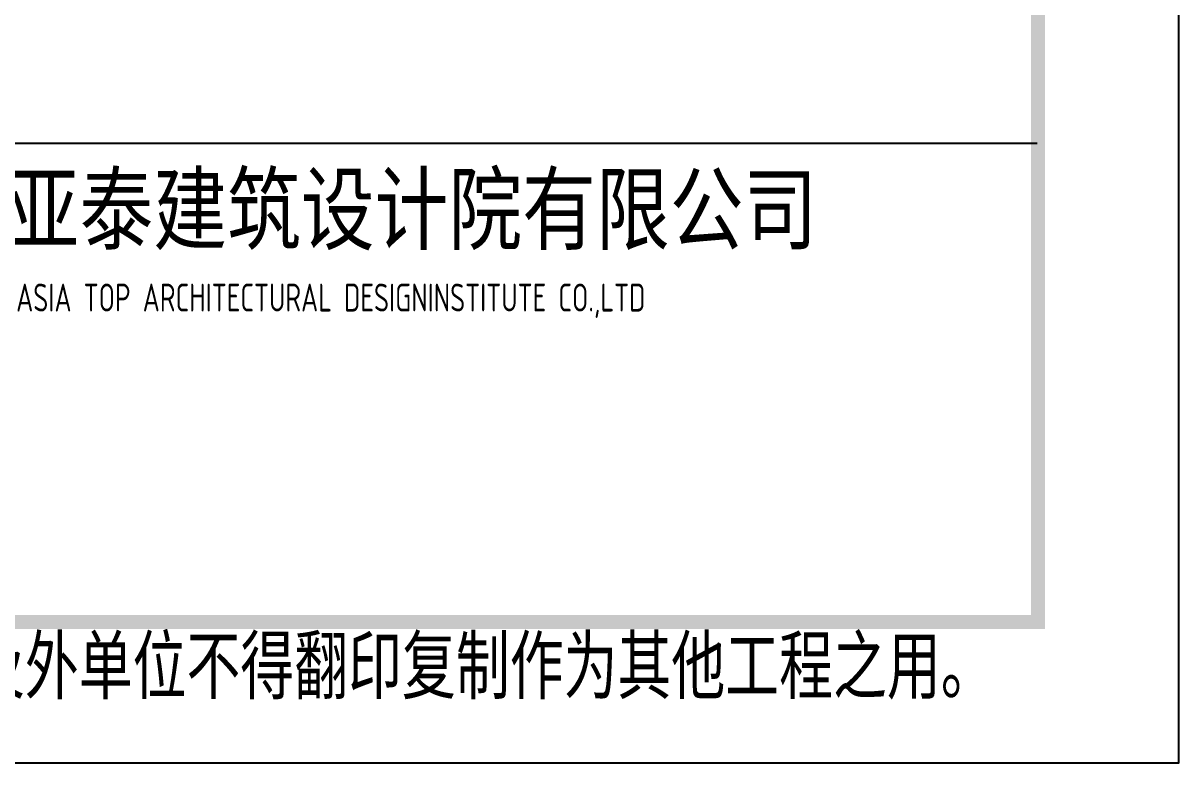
# Model space of a CAD drawing. Extents: x -446699 to 757189, y -606167 to -103070.
# Drawn here: x -303141 to -294935, y -482720 to -477469 of the extents above; entities that cross this region are included whole.
import ezdxf

# ---------------------------------------------------------------- set-up
doc = ezdxf.new("R2010")
doc.units = 0
doc.header["$LTSCALE"] = 1000
doc.header["$MEASUREMENT"] = 0
doc.layers.add('14', color=14, linetype='Continuous')
doc.layers.add('PUB_TITLE', color=4, linetype='Continuous')
doc.styles.add('HT', font='')
doc.styles.add('HZTXT', font='romane.shx', dxfattribs={"width": 0.7, "bigfont": 'hztxt.shx'})
doc.styles.get("Standard").update_dxf_attribs({"font": 'gbenor.shx', "bigfont": 'gbcbig.shx'})
doc.styles.get('HT').set_extended_font_data('SimHei')

# ---------------------------------------------------------------- blocks, each defined once
blk = doc.blocks.new('YHYHHRR')
at = {"layer": '14', "color": 14}
blk.add_line((256880.6, 464249.5), (266880.6, 464249.5), dxfattribs=at)
blk.add_line((256880.6, 464249.5), (266880.6, 464249.5), dxfattribs=at)
at = {"layer": '14', "style": 'HT', "width": 0.8}
blk.add_text('广州亚泰建筑设计院有限公司', height=480, dxfattribs=at).set_placement((258509.2, 463541.6))
at = {"layer": '14', "width": 0.8}
blk.add_text('GUANGZHOU ASIA TOP ARCHITECTURAL DESIGNINSTITUTE CO.,LTD', height=198, rotation=359.99972, dxfattribs=at).set_placement((258506.5, 463053.6, -24844.8))
at = {"layer": '14', "style": 'HZTXT', "width": 0.85}
blk.add_text('图纸版权属设计单位所有，未经许可，外人及外单位不得翻印复制作为其他工程之用。', height=450, rotation=359.99972, dxfattribs=at).set_placement((252042.7, 460301.2))

msp = doc.modelspace()

# ---------------------------------------------------------------- linework, layer by layer
at = {"layer": 'PUB_TITLE'}
msp.add_lwpolyline([(-354335.5, -482719.9), (-294935.5, -482719.9), (-294935.5, -440719.9), (-354335.5, -440719.9)], close=True, dxfattribs=at)
at = {"layer": 'PUB_TITLE', "const_width": 100}
msp.add_lwpolyline([(-351835.5, -481719.9), (-295935.5, -481719.9), (-295935.5, -441719.9), (-351835.5, -441719.9)], close=True, dxfattribs=at)

# ---------------------------------------------------------------- block references
msp.add_blockref('YHYHHRR', (-562821.1, -942569.4))

doc.saveas('drawing.dxf')
